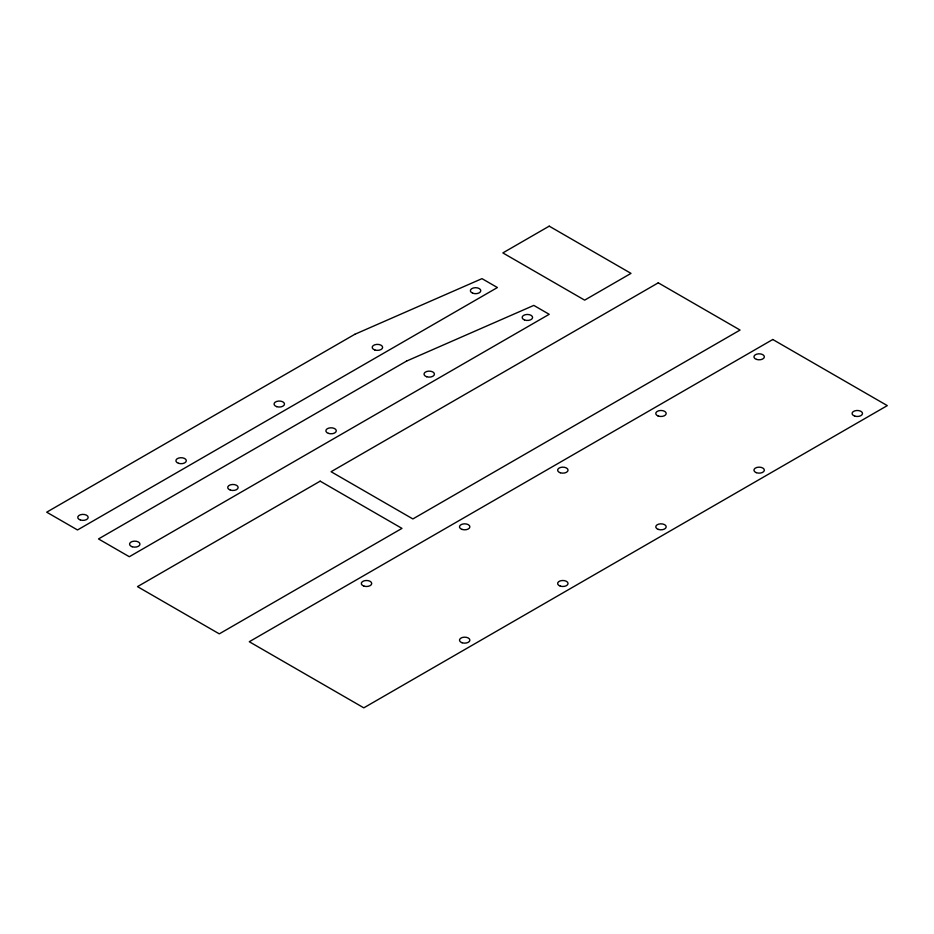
<?xml version="1.0" encoding="UTF-8"?>
<svg xmlns="http://www.w3.org/2000/svg" width="934" height="934" viewBox="0 0 934 934"><rect width="100%" height="100%" fill="white"/><g stroke="black" fill="none" stroke-linecap="round" stroke-linejoin="round"><path stroke-width="1.4" d="M354.803 334.302L46.7 512.182L77.51 529.963L497.402 287.544L481.991 278.647L354.803 334.302M549.204 226.156L502.854 252.916L584.649 300.141L630.999 273.382L549.204 226.156M406.605 361.061L98.502 538.941L129.312 556.722L549.204 314.303L533.804 305.406L406.605 361.061M658.272 282.827L331.08 471.717L412.875 518.942L740.067 330.052L658.272 282.827M320.175 481.162L137.496 586.634L219.292 633.859L401.97 528.387L320.175 481.162M772.78 339.497L249.285 641.728L363.805 707.844L887.3 405.613L772.78 339.497M462.085 642.755A5.207 3 0 0 0 469.884 640.164A5.207 3 0 0 0 462.085 637.56A5.207 3 0 0 0 462.085 642.755M363.921 586.097A5.207 3 0 0 0 371.732 583.493A5.207 3 0 0 0 363.921 580.89A5.207 3 0 0 0 363.921 586.097M560.237 586.097A5.207 3 0 0 0 568.047 583.493A5.207 3 0 0 0 560.237 580.89A5.207 3 0 0 0 560.237 586.097M462.085 529.426A5.207 3 0 0 0 469.884 526.823A5.207 3 0 0 0 462.085 524.219A5.207 3 0 0 0 462.085 529.426M658.388 529.426A5.207 3 0 0 0 666.199 526.823A5.207 3 0 0 0 658.388 524.219A5.207 3 0 0 0 658.388 529.426M560.237 472.756A5.207 3 0 0 0 568.047 470.152A5.207 3 0 0 0 560.237 467.549A5.207 3 0 0 0 560.237 472.756M756.236 472.639A5.207 3 0 0 0 764.339 470.362A5.207 3 0 0 0 756.879 467.444A5.207 3 0 0 0 756.236 472.639M658.073 415.969A5.207 3 0 0 0 666.187 413.692A5.207 3 0 0 0 658.715 410.773A5.207 3 0 0 0 658.073 415.969M854.703 416.085A5.207 3 0 0 0 862.514 413.482A5.207 3 0 0 0 854.703 410.878A5.207 3 0 0 0 854.703 416.085M756.552 359.415A5.207 3 0 0 0 764.362 356.811A5.207 3 0 0 0 756.552 354.208A5.207 3 0 0 0 756.552 359.415M132.161 546.74A5.207 3 0 0 0 139.972 544.137A5.207 3 0 0 0 132.161 541.533A5.207 3 0 0 0 132.161 546.74M230.324 490.07A5.207 3 0 0 0 238.135 487.466A5.207 3 0 0 0 230.324 484.863A5.207 3 0 0 0 230.324 490.07M328.476 433.399A5.207 3 0 0 0 336.287 430.796A5.207 3 0 0 0 328.476 428.192A5.207 3 0 0 0 328.476 433.399M426.64 376.729A5.207 3 0 0 0 434.438 374.125A5.207 3 0 0 0 426.64 371.522A5.207 3 0 0 0 426.64 376.729M524.476 319.942A5.207 3 0 0 0 532.59 317.665A5.207 3 0 0 0 525.118 314.746A5.207 3 0 0 0 524.476 319.942M472.674 293.183A5.207 3 0 0 0 480.776 290.906A5.207 3 0 0 0 473.316 287.987A5.207 3 0 0 0 472.674 293.183M374.826 349.97A5.207 3 0 0 0 382.636 347.366A5.207 3 0 0 0 374.826 344.763A5.207 3 0 0 0 374.826 349.97M276.674 406.64A5.207 3 0 0 0 284.485 404.037A5.207 3 0 0 0 276.674 401.433A5.207 3 0 0 0 276.674 406.64M178.522 463.311A5.207 3 0 0 0 186.321 460.707A5.207 3 0 0 0 178.522 458.104A5.207 3 0 0 0 178.522 463.311M80.359 519.981A5.207 3 0 0 0 88.17 517.378A5.207 3 0 0 0 80.359 514.774A5.207 3 0 0 0 80.359 519.981"/></g></svg>
